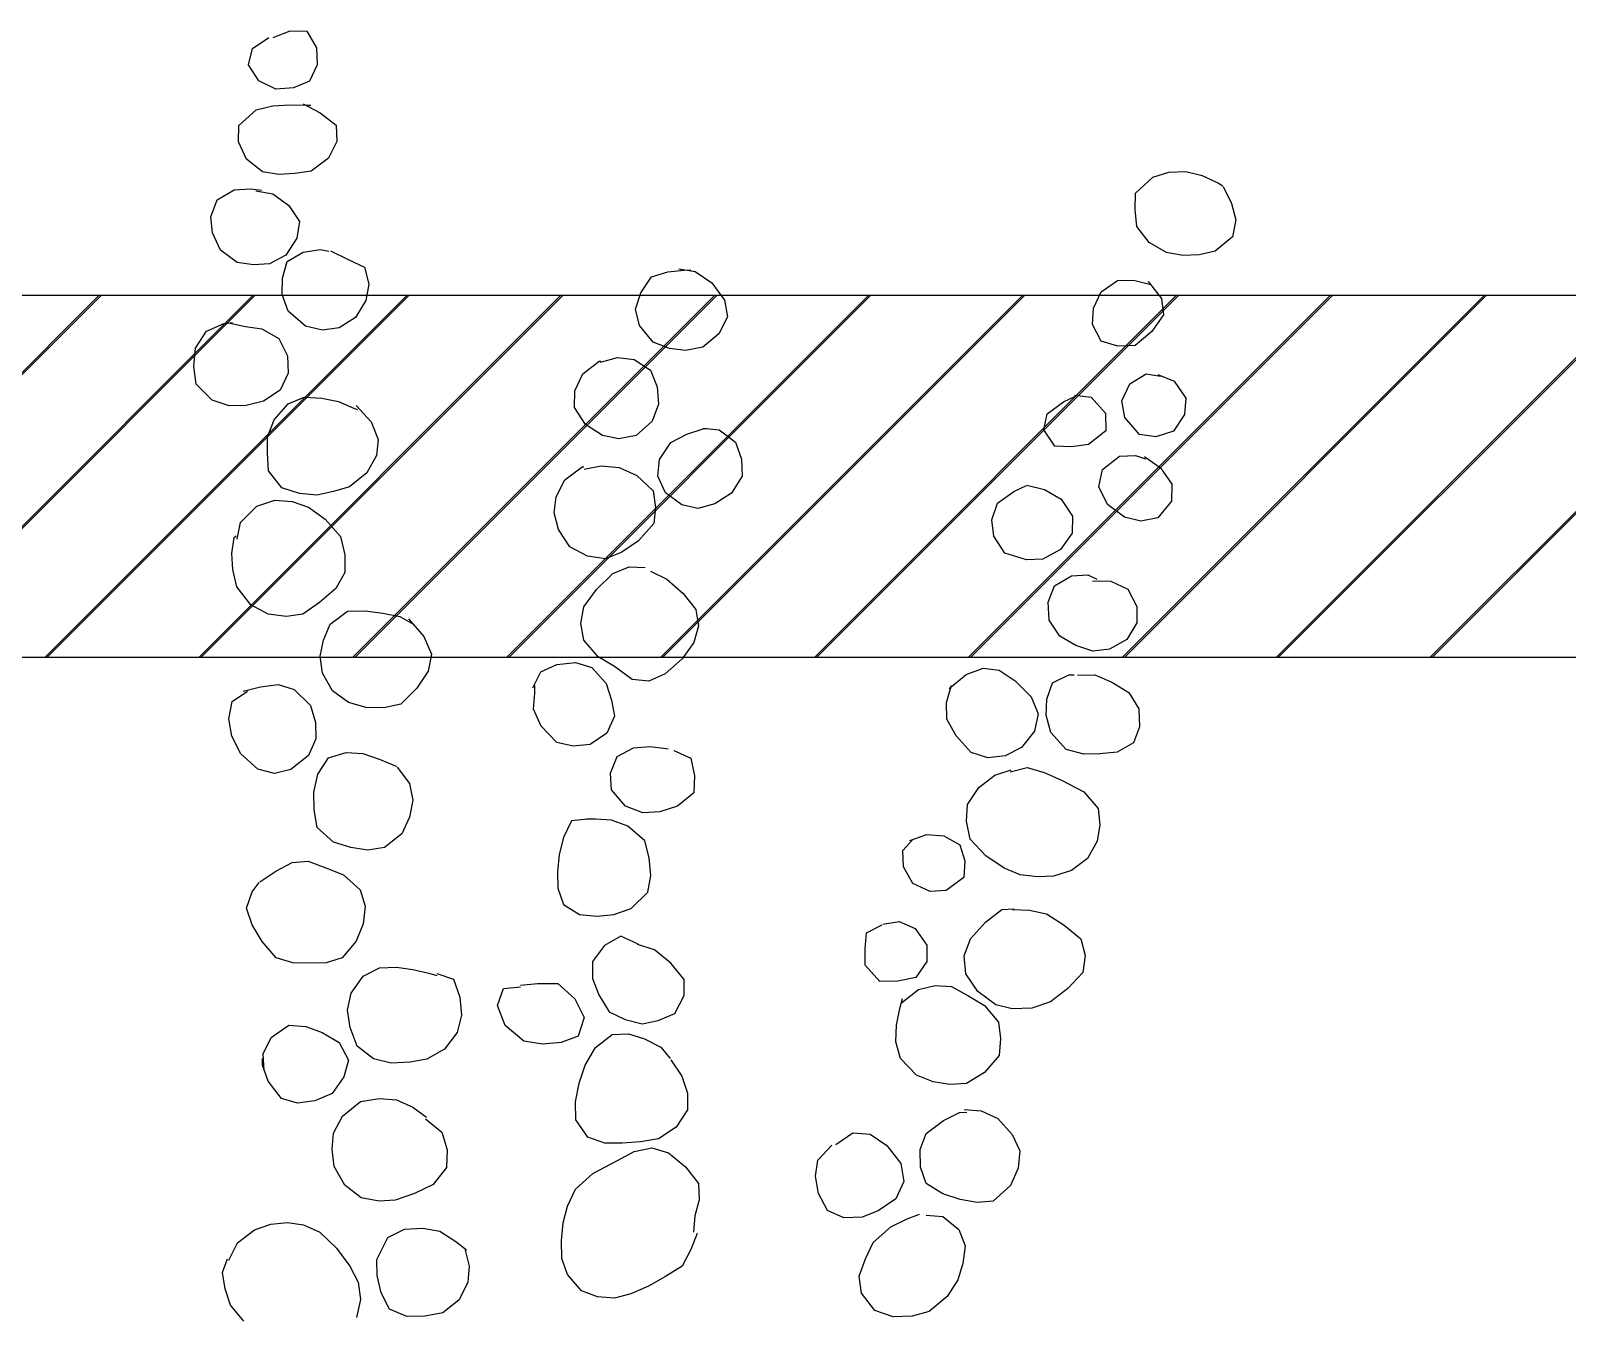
# Model space of a CAD drawing. Header units: inches. Extents: x 0.9 to 45.9, y 0.4 to 30.4.
# Drawn here: x 21.4583 to 21.7407, y 24.7939 to 25.0302 of the extents above; entities that cross this region are included whole.
import ezdxf

# ---------------------------------------------------------------- set-up
doc = ezdxf.new("R2010")
doc.units = ezdxf.units.IN
doc.header["$MEASUREMENT"] = 0
doc.linetypes.add('CONTINUA', pattern=[0])
doc.layers.add('MUROS', color=9, linetype='Continuous')
doc.layers.add('Vegetación', color=3, linetype='CONTINUA')

# ---------------------------------------------------------------- blocks, each defined once
blk = doc.blocks.new('Planta_000A')
at = {"layer": 'Vegetación', "linetype": 'Continuous'}
for p, q in [((397.88663, 197.68523), (397.88356, 197.67996)), ((397.89178, 197.68534), (397.88663, 197.68523)), ((397.89709, 197.68323), (397.89178, 197.68534)), ((397.90363, 197.67974), (397.89848, 197.68325)), ((397.88356, 197.67996), (397.88334, 197.67469)), ((397.90484, 197.67469), (397.90363, 197.67974)), ((397.88334, 197.67469), (397.88575, 197.66954)), ((397.90166, 197.66965), (397.90484, 197.67469)), ((397.88575, 197.66954), (397.8908, 197.66745)), ((397.89628, 197.66712), (397.90166, 197.66965)), ((397.8908, 197.66745), (397.89628, 197.66712)), ((397.88246, 197.65966), (397.87741, 197.65582)), ((397.88776, 197.66246), (397.88246, 197.65966)), ((397.88674, 197.66208), (397.88531, 197.66208)), ((397.892, 197.66219), (397.88674, 197.66208)), ((397.89727, 197.66186), (397.892, 197.66219)), ((397.90243, 197.66065), (397.89727, 197.66186)), ((397.90791, 197.65572), (397.90243, 197.66065)), ((397.87741, 197.65582), (397.87719, 197.65067)), ((397.90802, 197.65056), (397.90791, 197.65572)), ((397.87719, 197.65067), (397.87982, 197.64551)), ((397.9055, 197.64518), (397.90802, 197.65056)), ((397.87982, 197.64551), (397.8852, 197.64145)), ((397.90045, 197.64123), (397.9055, 197.64518)), ((397.60654, 197.64003), (397.60149, 197.63772)), ((397.6117, 197.64134), (397.60654, 197.64003)), ((397.61696, 197.64112), (397.6117, 197.64134)), ((397.62201, 197.63959), (397.61696, 197.64112)), ((397.8852, 197.64145), (397.89036, 197.64068)), ((397.89036, 197.64068), (397.8954, 197.64036)), ((397.8954, 197.64036), (397.90045, 197.64123)), ((397.59996, 197.6366), (397.59743, 197.63136)), ((397.60149, 197.63772), (397.60007, 197.63685)), ((397.62738, 197.63454), (397.62201, 197.63959)), ((397.90253, 197.63531), (397.89727, 197.63432)), ((397.90418, 197.63586), (397.90078, 197.63553)), ((397.90934, 197.63564), (397.90418, 197.63586)), ((397.9146, 197.63246), (397.90934, 197.63564)), ((397.59743, 197.63136), (397.59601, 197.6262)), ((397.62749, 197.62949), (397.62738, 197.63454)), ((397.89222, 197.6307), (397.88893, 197.62565)), ((397.89727, 197.63432), (397.89222, 197.6307)), ((397.91658, 197.62719), (397.9146, 197.63246)), ((397.59601, 197.6262), (397.5971, 197.62094)), ((397.62695, 197.62412), (397.62749, 197.62949)), ((397.88893, 197.62565), (397.8897, 197.6205)), ((397.91614, 197.62214), (397.91658, 197.62719)), ((397.5971, 197.62094), (397.60248, 197.61644)), ((397.62311, 197.61907), (397.62695, 197.62412)), ((397.8897, 197.6205), (397.89321, 197.61512)), ((397.91362, 197.61677), (397.91614, 197.62214)), ((397.60248, 197.61644), (397.60753, 197.61523)), ((397.61257, 197.61501), (397.61773, 197.616)), ((397.61773, 197.616), (397.62311, 197.61907)), ((397.87925, 197.61651), (397.87368, 197.61381)), ((397.88246, 197.61688), (397.87972, 197.61644)), ((397.88772, 197.61611), (397.88246, 197.61688)), ((397.89277, 197.61315), (397.88772, 197.61611)), ((397.90835, 197.61282), (397.91362, 197.61677)), ((397.60753, 197.61523), (397.61257, 197.61501)), ((397.77026, 197.61087), (397.76518, 197.61008)), ((397.86852, 197.61139), (397.86721, 197.60613)), ((397.87368, 197.61381), (397.86852, 197.61139)), ((397.8942, 197.60799), (397.89277, 197.61315)), ((397.89321, 197.61512), (397.89826, 197.61249)), ((397.89826, 197.61249), (397.9033, 197.61216)), ((397.9033, 197.61216), (397.90835, 197.61282)), ((397.6235, 197.60692), (397.61927, 197.60163)), ((397.62804, 197.60733), (397.623, 197.60613)), ((397.63309, 197.60722), (397.62804, 197.60733)), ((397.63814, 197.60371), (397.63309, 197.60722)), ((397.75991, 197.60646), (397.75596, 197.60108)), ((397.76518, 197.61008), (397.75991, 197.60646)), ((397.76858, 197.61051), (397.7665, 197.61062)), ((397.77374, 197.60997), (397.76858, 197.61051)), ((397.77878, 197.60843), (397.77374, 197.60997)), ((397.78218, 197.60338), (397.77878, 197.60843)), ((397.86721, 197.60613), (397.8682, 197.60097)), ((397.89431, 197.60284), (397.8942, 197.60799)), ((397.61927, 197.60163), (397.61861, 197.59647)), ((397.64055, 197.59856), (397.63814, 197.60371)), ((397.78383, 197.59823), (397.78218, 197.60338)), ((397.89244, 197.59768), (397.89431, 197.60284)), ((397.61861, 197.59647), (397.62234, 197.59132)), ((397.64088, 197.59351), (397.64055, 197.59856)), ((397.75596, 197.60108), (397.75498, 197.59592)), ((397.78251, 197.59318), (397.78383, 197.59823)), ((397.8682, 197.60097), (397.87138, 197.5957)), ((397.88707, 197.59296), (397.89244, 197.59768)), ((397.63814, 197.58824), (397.64088, 197.59351)), ((397.75498, 197.59592), (397.75772, 197.59055)), ((397.77823, 197.58791), (397.78251, 197.59318)), ((397.87138, 197.5957), (397.87653, 197.59241)), ((397.87653, 197.59241), (397.88169, 197.59175)), ((397.88169, 197.59175), (397.88707, 197.59296)), ((397.90067, 197.59208), (397.8954, 197.58912)), ((397.90583, 197.59285), (397.90067, 197.59208)), ((397.91108, 197.59404), (397.90583, 197.59285)), ((397.91274, 197.59373), (397.90989, 197.59406)), ((397.918, 197.59143), (397.91274, 197.59373)), ((397.62234, 197.59132), (397.62749, 197.58693)), ((397.62749, 197.58693), (397.63298, 197.58671)), ((397.63298, 197.58671), (397.63814, 197.58824)), ((397.75772, 197.59055), (397.76277, 197.58638)), ((397.77319, 197.58594), (397.77823, 197.58791)), ((397.8954, 197.58912), (397.89266, 197.58364)), ((397.9214, 197.58605), (397.918, 197.59143)), ((397.76277, 197.58638), (397.76814, 197.58539)), ((397.76814, 197.58539), (397.77319, 197.58594)), ((397.78427, 197.58254), (397.77911, 197.57925)), ((397.78942, 197.5832), (397.78427, 197.58254)), ((397.79478, 197.58167), (397.78942, 197.5832)), ((397.89266, 197.58364), (397.89244, 197.57826)), ((397.92195, 197.58045), (397.9214, 197.58605)), ((397.62042, 197.57788), (397.61532, 197.57574)), ((397.62409, 197.57804), (397.61959, 197.57727)), ((397.62914, 197.57497), (397.62409, 197.57804)), ((397.77911, 197.57925), (397.77703, 197.57398)), ((397.79513, 197.58199), (397.79469, 197.58199)), ((397.80029, 197.57804), (397.79513, 197.58199)), ((397.80281, 197.57277), (397.80029, 197.57804)), ((397.89244, 197.57826), (397.89496, 197.57299)), ((397.92119, 197.57486), (397.92195, 197.58045)), ((397.61532, 197.57574), (397.6117, 197.57047)), ((397.63166, 197.56959), (397.62914, 197.57497)), ((397.77703, 197.57398), (397.77659, 197.56861)), ((397.80292, 197.56751), (397.80281, 197.57277)), ((397.89496, 197.57299), (397.90012, 197.56948)), ((397.91625, 197.56981), (397.92119, 197.57486)), ((397.6117, 197.57047), (397.61213, 197.56531)), ((397.63078, 197.56444), (397.63166, 197.56959)), ((397.64132, 197.5708), (397.63682, 197.56575)), ((397.64653, 197.57143), (397.64132, 197.5708)), ((397.64998, 197.56926), (397.64614, 197.57102)), ((397.65503, 197.56553), (397.64998, 197.56926)), ((397.77659, 197.56861), (397.77856, 197.56323)), ((397.87121, 197.56813), (397.86644, 197.56301)), ((397.87675, 197.56937), (397.87171, 197.56718)), ((397.88191, 197.57047), (397.87675, 197.56937)), ((397.88739, 197.5708), (397.88191, 197.57047)), ((397.89244, 197.56872), (397.88739, 197.5708)), ((397.89683, 197.56367), (397.89244, 197.56872)), ((397.90012, 197.56948), (397.90561, 197.56817)), ((397.90561, 197.56817), (397.91087, 197.56806)), ((397.91087, 197.56806), (397.91625, 197.56981)), ((397.61213, 197.56531), (397.61554, 197.56016)), ((397.62618, 197.55906), (397.63078, 197.56444)), ((397.63682, 197.56575), (397.63671, 197.56027)), ((397.65613, 197.56049), (397.65503, 197.56553)), ((397.77856, 197.56323), (397.78361, 197.55873)), ((397.79941, 197.56224), (397.80292, 197.56751)), ((397.86644, 197.56301), (397.86425, 197.55753)), ((397.87171, 197.56718), (397.87072, 197.56685)), ((397.89891, 197.5584), (397.89683, 197.56367)), ((397.61554, 197.56016), (397.62102, 197.5584)), ((397.62102, 197.5584), (397.62618, 197.55906)), ((397.63671, 197.56027), (397.64209, 197.55599)), ((397.65262, 197.55544), (397.65613, 197.56049)), ((397.75761, 197.56049), (397.75256, 197.55665)), ((397.76269, 197.56104), (397.75761, 197.56049)), ((397.76266, 197.56082), (397.7609, 197.56093)), ((397.7677, 197.55917), (397.76266, 197.56082)), ((397.77275, 197.55654), (397.7677, 197.55917)), ((397.78361, 197.55873), (397.78899, 197.55774)), ((397.78899, 197.55774), (397.79414, 197.55873)), ((397.79414, 197.55873), (397.79941, 197.56224)), ((397.89891, 197.55325), (397.89891, 197.5584)), ((397.64209, 197.55599), (397.64746, 197.55522)), ((397.64746, 197.55522), (397.65262, 197.55544)), ((397.75256, 197.55665), (397.7507, 197.55138)), ((397.77626, 197.55127), (397.77275, 197.55654)), ((397.86425, 197.55753), (397.86479, 197.55248)), ((397.89859, 197.54776), (397.89891, 197.55325)), ((397.61959, 197.54864), (397.61608, 197.54359)), ((397.62463, 197.55219), (397.61959, 197.54864)), ((397.62738, 197.55248), (397.62431, 197.55149)), ((397.63243, 197.55226), (397.62738, 197.55248)), ((397.6377, 197.54809), (397.63243, 197.55226)), ((397.7507, 197.55138), (397.75048, 197.54601)), ((397.77681, 197.54601), (397.77626, 197.55127)), ((397.78888, 197.54875), (397.78339, 197.54623)), ((397.79458, 197.5493), (397.78888, 197.54875)), ((397.7999, 197.54822), (397.79458, 197.5493)), ((397.80051, 197.54897), (397.79996, 197.54897)), ((397.80588, 197.54491), (397.80051, 197.54897)), ((397.86479, 197.55248), (397.86787, 197.5471)), ((397.61608, 197.54359), (397.61619, 197.53822)), ((397.6389, 197.54271), (397.6377, 197.54809)), ((397.75048, 197.54601), (397.75377, 197.54074)), ((397.77439, 197.54085), (397.77681, 197.54601)), ((397.78339, 197.54623), (397.77823, 197.54151)), ((397.80862, 197.53964), (397.80588, 197.54491)), ((397.86787, 197.5471), (397.87324, 197.54271)), ((397.89442, 197.54239), (397.89859, 197.54776)), ((397.63616, 197.53723), (397.6389, 197.54271)), ((397.65064, 197.53887), (397.64713, 197.5335)), ((397.65591, 197.54184), (397.65064, 197.53887)), ((397.66138, 197.54325), (397.65591, 197.54184)), ((397.66545, 197.54129), (397.6615, 197.54315)), ((397.67061, 197.53756), (397.66545, 197.54129)), ((397.75377, 197.54074), (397.75904, 197.53745)), ((397.76935, 197.53712), (397.77439, 197.54085)), ((397.77823, 197.54151), (397.77758, 197.53624)), ((397.80928, 197.5346), (397.80862, 197.53964)), ((397.87324, 197.54271), (397.87829, 197.54129)), ((397.87829, 197.54129), (397.88345, 197.54008)), ((397.88345, 197.54008), (397.88893, 197.54063)), ((397.88893, 197.54063), (397.89442, 197.54239)), ((397.61619, 197.53822), (397.62047, 197.53306)), ((397.63089, 197.53328), (397.63616, 197.53723)), ((397.67236, 197.5324), (397.67061, 197.53756)), ((397.75904, 197.53745), (397.7643, 197.53591)), ((397.7643, 197.53591), (397.76935, 197.53712)), ((397.77758, 197.53624), (397.77812, 197.5312)), ((397.80786, 197.52933), (397.80928, 197.5346)), ((397.88608, 197.53635), (397.88092, 197.53262)), ((397.89123, 197.53811), (397.88608, 197.53635)), ((397.89661, 197.53855), (397.89123, 197.53811)), ((397.90221, 197.53668), (397.89661, 197.53855)), ((397.90736, 197.53152), (397.90221, 197.53668)), ((397.62047, 197.53306), (397.62574, 197.53196)), ((397.62574, 197.53196), (397.63089, 197.53328)), ((397.64713, 197.5335), (397.64724, 197.52823)), ((397.67171, 197.52725), (397.67236, 197.5324)), ((397.77812, 197.5312), (397.78284, 197.52582)), ((397.80435, 197.52395), (397.80786, 197.52933)), ((397.88092, 197.53262), (397.87609, 197.52714)), ((397.90835, 197.52637), (397.90736, 197.53152)), ((397.64724, 197.52823), (397.65086, 197.52308)), ((397.66831, 197.52198), (397.67171, 197.52725)), ((397.78284, 197.52582), (397.78811, 197.52231)), ((397.87609, 197.52714), (397.87467, 197.52143)), ((397.90934, 197.52692), (397.90868, 197.52736)), ((397.9101, 197.52187), (397.90934, 197.52692)), ((397.65086, 197.52308), (397.65635, 197.52011)), ((397.65635, 197.52011), (397.6615, 197.51989)), ((397.6615, 197.51989), (397.66831, 197.52198)), ((397.78811, 197.52231), (397.79315, 197.52022)), ((397.79315, 197.52022), (397.79886, 197.52099)), ((397.79886, 197.52099), (397.80435, 197.52395)), ((397.87467, 197.52143), (397.87467, 197.51595)), ((397.90978, 197.51682), (397.9101, 197.52187)), ((397.6423, 197.51518), (397.63956, 197.51386)), ((397.64746, 197.51485), (397.6423, 197.51518)), ((397.65273, 197.51178), (397.64746, 197.51485)), ((397.77911, 197.51638), (397.77396, 197.51386)), ((397.7858, 197.5177), (397.78076, 197.51748)), ((397.79085, 197.51562), (397.7858, 197.5177)), ((397.79601, 197.51057), (397.79085, 197.51562)), ((397.87467, 197.51595), (397.87752, 197.5109)), ((397.90846, 197.51145), (397.90978, 197.51682)), ((397.6298, 197.51068), (397.62705, 197.5053)), ((397.63517, 197.5132), (397.6298, 197.51068)), ((397.64086, 197.51335), (397.63517, 197.5132)), ((397.6547, 197.50662), (397.65273, 197.51178)), ((397.77396, 197.51386), (397.76891, 197.50936)), ((397.79996, 197.50519), (397.79601, 197.51057)), ((397.87752, 197.5109), (397.88268, 197.50651)), ((397.90407, 197.50585), (397.90846, 197.51145)), ((397.62705, 197.5053), (397.62695, 197.50015)), ((397.65437, 197.50102), (397.6547, 197.50662)), ((397.76891, 197.50936), (397.76496, 197.50432)), ((397.80094, 197.49993), (397.79996, 197.50519)), ((397.88268, 197.50651), (397.88783, 197.50289)), ((397.89869, 197.50289), (397.90407, 197.50585)), ((397.65108, 197.49598), (397.65437, 197.50102)), ((397.76496, 197.50432), (397.76408, 197.49927)), ((397.85483, 197.5014), (397.84998, 197.49587)), ((397.85755, 197.50212), (397.85371, 197.49993)), ((397.86282, 197.50322), (397.85755, 197.50212)), ((397.86831, 197.50399), (397.86282, 197.50322)), ((397.8739, 197.50388), (397.86831, 197.50399)), ((397.87928, 197.49982), (397.8739, 197.50388)), ((397.88783, 197.50289), (397.89299, 197.50212)), ((397.89299, 197.50212), (397.89869, 197.50289)), ((397.62695, 197.50015), (397.63013, 197.49499)), ((397.64603, 197.49313), (397.65108, 197.49598)), ((397.76408, 197.49927), (397.76551, 197.494)), ((397.79996, 197.49477), (397.80094, 197.49993)), ((397.84998, 197.49587), (397.84757, 197.49038)), ((397.88136, 197.49477), (397.87928, 197.49982)), ((397.63013, 197.49499), (397.6355, 197.49192)), ((397.6355, 197.49192), (397.64077, 197.49137)), ((397.64077, 197.49137), (397.64603, 197.49313)), ((397.76551, 197.494), (397.76924, 197.48896)), ((397.79546, 197.48951), (397.79996, 197.49477)), ((397.88246, 197.48972), (397.88136, 197.49477)), ((397.67511, 197.48599), (397.67006, 197.48534)), ((397.68037, 197.48402), (397.67511, 197.48599)), ((397.76924, 197.48896), (397.7745, 197.48424)), ((397.78482, 197.48248), (397.79041, 197.48654)), ((397.79041, 197.48654), (397.79546, 197.48951)), ((397.79743, 197.48621), (397.79294, 197.48117)), ((397.80259, 197.48775), (397.79743, 197.48621)), ((397.8084, 197.4872), (397.80259, 197.48775)), ((397.81345, 197.4849), (397.8084, 197.4872)), ((397.84757, 197.49038), (397.84867, 197.48512)), ((397.88169, 197.48446), (397.88246, 197.48972)), ((397.63484, 197.48161), (397.62947, 197.47842)), ((397.64011, 197.48391), (397.63484, 197.48161)), ((397.64552, 197.48378), (397.64011, 197.48391)), ((397.64823, 197.48391), (397.64658, 197.48391)), ((397.65339, 197.48139), (397.64823, 197.48391)), ((397.65514, 197.47634), (397.65339, 197.48139)), ((397.66501, 197.48205), (397.66008, 197.477)), ((397.67006, 197.48534), (397.66501, 197.48205)), ((397.68569, 197.47967), (397.68037, 197.48402)), ((397.7745, 197.48424), (397.77966, 197.48194)), ((397.77966, 197.48194), (397.78482, 197.48248)), ((397.79294, 197.48117), (397.79129, 197.47601)), ((397.81596, 197.47985), (397.81345, 197.4849)), ((397.84867, 197.48512), (397.85218, 197.47974)), ((397.87862, 197.47897), (397.88169, 197.48446)), ((397.62947, 197.47842), (397.6264, 197.47327)), ((397.65536, 197.47129), (397.65514, 197.47634)), ((397.66008, 197.477), (397.65788, 197.47173)), ((397.68509, 197.48029), (397.68509, 197.48062)), ((397.68652, 197.47524), (397.68509, 197.48029)), ((397.81532, 197.47821), (397.81532, 197.48062)), ((397.81575, 197.47316), (397.81532, 197.47821)), ((397.85218, 197.47974), (397.85722, 197.4748)), ((397.87357, 197.47524), (397.87862, 197.47897)), ((397.89058, 197.4793), (397.88542, 197.47437)), ((397.89562, 197.48095), (397.89058, 197.4793)), ((397.90111, 197.48018), (397.89562, 197.48095)), ((397.90651, 197.47881), (397.90111, 197.48018)), ((397.91, 197.47557), (397.90517, 197.47886)), ((397.6264, 197.47327), (397.62618, 197.46767)), ((397.65788, 197.47173), (397.65898, 197.46636)), ((397.68641, 197.47009), (397.68652, 197.47524)), ((397.79129, 197.47601), (397.79041, 197.47096)), ((397.81334, 197.46789), (397.81575, 197.47316)), ((397.85722, 197.4748), (397.86249, 197.4736)), ((397.86249, 197.4736), (397.86809, 197.47371)), ((397.86809, 197.47371), (397.87357, 197.47524)), ((397.88542, 197.47437), (397.88388, 197.46899)), ((397.91098, 197.4702), (397.91, 197.47557)), ((397.62618, 197.46767), (397.62804, 197.46263)), ((397.65393, 197.46592), (397.65536, 197.47129)), ((397.68356, 197.46482), (397.68641, 197.47009)), ((397.79041, 197.47096), (397.79272, 197.4657)), ((397.8084, 197.46274), (397.81334, 197.46789)), ((397.88388, 197.46899), (397.88377, 197.46394)), ((397.9101, 197.46471), (397.91098, 197.4702)), ((397.62804, 197.46263), (397.6332, 197.45977)), ((397.64911, 197.46054), (397.65393, 197.46592)), ((397.65898, 197.46636), (397.66304, 197.4612)), ((397.67884, 197.45966), (397.68356, 197.46482)), ((397.79272, 197.4657), (397.79798, 197.46219)), ((397.79798, 197.46219), (397.80325, 197.46164)), ((397.80325, 197.46164), (397.8084, 197.46274)), ((397.88377, 197.46394), (397.88608, 197.45868)), ((397.90725, 197.45923), (397.9101, 197.46471)), ((397.6332, 197.45977), (397.63857, 197.45923)), ((397.63857, 197.45923), (397.64362, 197.45912)), ((397.64362, 197.45912), (397.64911, 197.46054)), ((397.66304, 197.4612), (397.6682, 197.45857)), ((397.6682, 197.45857), (397.67357, 197.45802)), ((397.67357, 197.45802), (397.67884, 197.45966)), ((397.7665, 197.45791), (397.7654, 197.45231)), ((397.77177, 197.46026), (397.7665, 197.45791)), ((397.77417, 197.46087), (397.77363, 197.46076)), ((397.77933, 197.46153), (397.77417, 197.46087)), ((397.78438, 197.46109), (397.77933, 197.46153)), ((397.78953, 197.45835), (397.78438, 197.46109)), ((397.79162, 197.45319), (397.78953, 197.45835)), ((397.8637, 197.45747), (397.85865, 197.45539)), ((397.86907, 197.45934), (397.8637, 197.45747)), ((397.87434, 197.45966), (397.86907, 197.45934)), ((397.87982, 197.45802), (397.87434, 197.45966)), ((397.88312, 197.45286), (397.87982, 197.45802)), ((397.88608, 197.45868), (397.89156, 197.45429)), ((397.90188, 197.4544), (397.90725, 197.45923)), ((397.65602, 197.45341), (397.65053, 197.451)), ((397.66128, 197.45495), (397.65602, 197.45341)), ((397.66664, 197.45363), (397.66128, 197.45495)), ((397.67138, 197.45253), (397.66633, 197.45418)), ((397.67642, 197.44869), (397.67138, 197.45253)), ((397.7654, 197.45231), (397.76551, 197.44705)), ((397.79129, 197.44793), (397.79162, 197.45319)), ((397.85832, 197.45506), (397.85448, 197.4499)), ((397.85865, 197.45539), (397.85865, 197.45528)), ((397.88443, 197.44727), (397.88312, 197.45286)), ((397.89156, 197.45429), (397.89672, 197.45308)), ((397.89672, 197.45308), (397.90188, 197.4544)), ((397.65053, 197.451), (397.64362, 197.44738)), ((397.67993, 197.44343), (397.67642, 197.44869)), ((397.7869, 197.44288), (397.79129, 197.44793)), ((397.85448, 197.4499), (397.85349, 197.44474)), ((397.64362, 197.44738), (397.63912, 197.44211)), ((397.68026, 197.43816), (397.67993, 197.44343)), ((397.76551, 197.44705), (397.77066, 197.44288)), ((397.77066, 197.44288), (397.77615, 197.44112)), ((397.78153, 197.44079), (397.7869, 197.44288)), ((397.85349, 197.44474), (397.85448, 197.43937)), ((397.88432, 197.44167), (397.88443, 197.44727)), ((397.63912, 197.44211), (397.63857, 197.43706)), ((397.67917, 197.43257), (397.68026, 197.43816)), ((397.77615, 197.44112), (397.78153, 197.44079)), ((397.78624, 197.43663), (397.79129, 197.43849)), ((397.79129, 197.43849), (397.79634, 197.43882)), ((397.79634, 197.43882), (397.79908, 197.43882)), ((397.79876, 197.43879), (397.8038, 197.43827)), ((397.8038, 197.43827), (397.80632, 197.43301)), ((397.85448, 197.43937), (397.8569, 197.43421)), ((397.88334, 197.43619), (397.88432, 197.44167)), ((397.63857, 197.43706), (397.63945, 197.43191)), ((397.68739, 197.43355), (397.68235, 197.43081)), ((397.69266, 197.43399), (397.68739, 197.43355)), ((397.69799, 197.43213), (397.69266, 197.43399)), ((397.78087, 197.43202), (397.78624, 197.43663)), ((397.8569, 197.43421), (397.86227, 197.42993)), ((397.87829, 197.43158), (397.88334, 197.43619)), ((397.63945, 197.43191), (397.64241, 197.42653)), ((397.67423, 197.4273), (397.67917, 197.43257)), ((397.68235, 197.43081), (397.68081, 197.42576)), ((397.70023, 197.42895), (397.69705, 197.43246)), ((397.70001, 197.4239), (397.70023, 197.42895)), ((397.77955, 197.42675), (397.78087, 197.43202)), ((397.80632, 197.43301), (397.80764, 197.42774)), ((397.86227, 197.42993), (397.86754, 197.42906)), ((397.86754, 197.42906), (397.8728, 197.42993)), ((397.8728, 197.42993), (397.87829, 197.43158)), ((397.64241, 197.42653), (397.64746, 197.42269)), ((397.66348, 197.42138), (397.66852, 197.42346)), ((397.66852, 197.42346), (397.67423, 197.4273)), ((397.68081, 197.42576), (397.68114, 197.4205)), ((397.69705, 197.41863), (397.70001, 197.4239)), ((397.779, 197.42116), (397.77955, 197.42675)), ((397.80764, 197.42774), (397.80818, 197.42236)), ((397.8807, 197.42357), (397.87511, 197.42138)), ((397.88619, 197.42565), (397.8807, 197.42357)), ((397.89123, 197.42522), (397.88619, 197.42565)), ((397.89628, 197.42258), (397.89123, 197.42522)), ((397.64746, 197.42269), (397.65306, 197.42094)), ((397.65306, 197.42094), (397.6581, 197.42072)), ((397.6581, 197.42072), (397.66348, 197.42138)), ((397.68114, 197.4205), (397.68663, 197.41644)), ((397.69167, 197.41622), (397.69705, 197.41863)), ((397.77999, 197.416), (397.779, 197.42116)), ((397.80818, 197.42236), (397.80808, 197.41721)), ((397.87511, 197.42138), (397.86995, 197.41666)), ((397.90133, 197.41918), (397.89628, 197.42258)), ((397.90374, 197.41611), (397.90155, 197.41896)), ((397.68663, 197.41644), (397.69167, 197.41622)), ((397.78515, 197.41084), (397.77999, 197.416)), ((397.80808, 197.41721), (397.80632, 197.41216)), ((397.86995, 197.41666), (397.86831, 197.41161)), ((397.9055, 197.41095), (397.90374, 197.41611)), ((397.65525, 197.4092), (397.64976, 197.40569)), ((397.66052, 197.4103), (397.65525, 197.4092)), ((397.6659, 197.41054), (397.66052, 197.4103)), ((397.66918, 197.41051), (397.66534, 197.41073)), ((397.67434, 197.40657), (397.66918, 197.41051)), ((397.79063, 197.40898), (397.78515, 197.41084)), ((397.80632, 197.41216), (397.80127, 197.40898)), ((397.86831, 197.41161), (397.86896, 197.40602)), ((397.90374, 197.4058), (397.9055, 197.41095)), ((397.64976, 197.40569), (397.6445, 197.40141)), ((397.67906, 197.40141), (397.67434, 197.40657)), ((397.69628, 197.40459), (397.69266, 197.39943)), ((397.70133, 197.40678), (397.69628, 197.40459)), ((397.70648, 197.40591), (397.70133, 197.40678)), ((397.71153, 197.40327), (397.7067, 197.4058)), ((397.79579, 197.40843), (397.79063, 197.40898)), ((397.80127, 197.40898), (397.79579, 197.40843)), ((397.86896, 197.40602), (397.87116, 197.40064)), ((397.90056, 197.40053), (397.90374, 197.4058)), ((397.6445, 197.40141), (397.64318, 197.39614)), ((397.68103, 197.39603), (397.67906, 197.40141)), ((397.69266, 197.39943), (397.69266, 197.39428)), ((397.71197, 197.39823), (397.71153, 197.40327)), ((397.77791, 197.3979), (397.78317, 197.39965)), ((397.78302, 197.39966), (397.78844, 197.40218)), ((397.78844, 197.40218), (397.79348, 197.39932)), ((397.87116, 197.40064), (397.87555, 197.39548)), ((397.89617, 197.39548), (397.90056, 197.40053)), ((397.64318, 197.39614), (397.64384, 197.39088)), ((397.68048, 197.39044), (397.68103, 197.39603)), ((397.71197, 197.39318), (397.71197, 197.39823)), ((397.77275, 197.39373), (397.77791, 197.3979)), ((397.79348, 197.39932), (397.79721, 197.39428)), ((397.87555, 197.39548), (397.88059, 197.39384)), ((397.89102, 197.39384), (397.89617, 197.39548)), ((397.64384, 197.39088), (397.64856, 197.38583)), ((397.67675, 197.38495), (397.68048, 197.39044)), ((397.69266, 197.39428), (397.69617, 197.38923)), ((397.70736, 197.38802), (397.71197, 197.39318)), ((397.76858, 197.38868), (397.77275, 197.39373)), ((397.79721, 197.39428), (397.79721, 197.38901)), ((397.84592, 197.39056), (397.84077, 197.38879)), ((397.84845, 197.39066), (397.84592, 197.38989)), ((397.85349, 197.39175), (397.84845, 197.39066)), ((397.85854, 197.39252), (397.85349, 197.39175)), ((397.86392, 197.3923), (397.85854, 197.39252)), ((397.86896, 197.38967), (397.86392, 197.3923)), ((397.88059, 197.39384), (397.88564, 197.39373)), ((397.88564, 197.39373), (397.89102, 197.39384)), ((397.64856, 197.38583), (397.65404, 197.38166)), ((397.68498, 197.38649), (397.67982, 197.38364)), ((397.69003, 197.38682), (397.68498, 197.38649)), ((397.69529, 197.3855), (397.69003, 197.38682)), ((397.70056, 197.38133), (397.69529, 197.3855)), ((397.69617, 197.38923), (397.70177, 197.38813)), ((397.70177, 197.38813), (397.70736, 197.38802)), ((397.76858, 197.38364), (397.76858, 197.38868)), ((397.79721, 197.38901), (397.79524, 197.38386)), ((397.80813, 197.3874), (397.80278, 197.38259)), ((397.81443, 197.38736), (397.80813, 197.3874)), ((397.81975, 197.38684), (397.81443, 197.38736)), ((397.82507, 197.38584), (397.81975, 197.38636)), ((397.82698, 197.38051), (397.82507, 197.38584)), ((397.84077, 197.38879), (397.83879, 197.38309)), ((397.87269, 197.3844), (397.86896, 197.38967)), ((397.65404, 197.38166), (397.65986, 197.37969)), ((397.666, 197.37947), (397.67105, 197.38078)), ((397.67467, 197.38056), (397.67028, 197.3753)), ((397.67105, 197.38078), (397.67675, 197.38495)), ((397.67982, 197.38364), (397.67467, 197.38056)), ((397.70111, 197.37958), (397.70034, 197.38276)), ((397.77154, 197.37804), (397.76858, 197.38364)), ((397.79524, 197.38386), (397.79206, 197.37859)), ((397.80278, 197.38259), (397.79984, 197.3768)), ((397.82452, 197.37422), (397.82698, 197.38051)), ((397.83879, 197.38309), (397.83825, 197.37749)), ((397.8739, 197.37903), (397.87269, 197.3844)), ((397.65986, 197.37969), (397.666, 197.37947)), ((397.70221, 197.37442), (397.70111, 197.37958)), ((397.7767, 197.37585), (397.77154, 197.37804)), ((397.78174, 197.37475), (397.7767, 197.37585)), ((397.78701, 197.37618), (397.78174, 197.37475)), ((397.79206, 197.37859), (397.78701, 197.37618)), ((397.79984, 197.3768), (397.80174, 197.37097)), ((397.83825, 197.37749), (397.83956, 197.37212)), ((397.87302, 197.37365), (397.8739, 197.37903)), ((397.67028, 197.3753), (397.66962, 197.37025)), ((397.70243, 197.36915), (397.70221, 197.37442)), ((397.78602, 197.37168), (397.78098, 197.37014)), ((397.79107, 197.37146), (397.78602, 197.37168)), ((397.79634, 197.3674), (397.79107, 197.37146)), ((397.80174, 197.37097), (397.80705, 197.369)), ((397.81868, 197.36942), (397.82452, 197.37422)), ((397.83956, 197.37212), (397.84351, 197.36685)), ((397.87083, 197.36784), (397.87302, 197.37365)), ((397.8818, 197.37212), (397.87653, 197.36894)), ((397.88696, 197.37398), (397.8818, 197.37212)), ((397.89222, 197.37442), (397.88696, 197.37398)), ((397.89771, 197.37047), (397.89222, 197.37442)), ((397.66962, 197.37025), (397.67006, 197.36488)), ((397.70089, 197.364), (397.70243, 197.36915)), ((397.77593, 197.36751), (397.77297, 197.364)), ((397.78098, 197.37014), (397.77593, 197.36751)), ((397.79952, 197.36191), (397.79634, 197.3674)), ((397.80705, 197.369), (397.81286, 197.36848)), ((397.81286, 197.36848), (397.81868, 197.36942)), ((397.84351, 197.36685), (397.84911, 197.36378)), ((397.86578, 197.36389), (397.87083, 197.36784)), ((397.87653, 197.36894), (397.87357, 197.36345)), ((397.90023, 197.36542), (397.89771, 197.37047)), ((397.67006, 197.36488), (397.67467, 197.35961)), ((397.69595, 197.35873), (397.70089, 197.364)), ((397.77275, 197.36356), (397.76935, 197.3584)), ((397.80138, 197.35621), (397.79952, 197.36191)), ((397.84911, 197.36378), (397.85426, 197.36279)), ((397.85426, 197.36279), (397.86019, 197.36246)), ((397.86019, 197.36246), (397.86578, 197.36389)), ((397.87357, 197.36345), (397.875, 197.35818)), ((397.89869, 197.35687), (397.90045, 197.36191)), ((397.89998, 197.36021), (397.90023, 197.36542)), ((397.90045, 197.36191), (397.90045, 197.364)), ((397.67467, 197.35961), (397.68026, 197.3561)), ((397.68553, 197.35577), (397.69069, 197.35665)), ((397.69069, 197.35665), (397.69595, 197.35873)), ((397.76935, 197.3584), (397.76759, 197.35314)), ((397.80259, 197.35039), (397.80138, 197.35621)), ((397.875, 197.35818), (397.87873, 197.35303)), ((397.89453, 197.35149), (397.89869, 197.35687)), ((397.68026, 197.3561), (397.68553, 197.35577)), ((397.76759, 197.35314), (397.76759, 197.34787)), ((397.86392, 197.35149), (397.85854, 197.35105)), ((397.86984, 197.3505), (397.86392, 197.35149)), ((397.87873, 197.35303), (397.8841, 197.35072)), ((397.88948, 197.34996), (397.89453, 197.35149)), ((397.67566, 197.34754), (397.6705, 197.34524)), ((397.68102, 197.34797), (397.67566, 197.34754)), ((397.68246, 197.3471), (397.68015, 197.34721)), ((397.6875, 197.34458), (397.68246, 197.3471)), ((397.76759, 197.34787), (397.7711, 197.3425)), ((397.80248, 197.3448), (397.80259, 197.35039)), ((397.85349, 197.34875), (397.84922, 197.34557)), ((397.85854, 197.35105), (397.85349, 197.34875)), ((397.87544, 197.3459), (397.86984, 197.3505)), ((397.8841, 197.35072), (397.88948, 197.34996)), ((397.6705, 197.34524), (397.666, 197.34019)), ((397.69288, 197.34052), (397.6875, 197.34458)), ((397.7711, 197.3425), (397.77659, 197.33887)), ((397.79875, 197.33931), (397.80248, 197.3448)), ((397.84944, 197.34513), (397.84439, 197.34096)), ((397.87829, 197.34063), (397.87544, 197.3459)), ((397.666, 197.34019), (397.66359, 197.33503)), ((397.69475, 197.33547), (397.69288, 197.34052)), ((397.71043, 197.3403), (397.70517, 197.33679)), ((397.71581, 197.34074), (397.71043, 197.3403)), ((397.72114, 197.33708), (397.71581, 197.34074)), ((397.77659, 197.33887), (397.78229, 197.33789)), ((397.78229, 197.33789), (397.788, 197.33745)), ((397.788, 197.33745), (397.79337, 197.33745)), ((397.79337, 197.33745), (397.79875, 197.33931)), ((397.84439, 197.34096), (397.84274, 197.33536)), ((397.87873, 197.33558), (397.87829, 197.34063)), ((397.66359, 197.33503), (397.66414, 197.32966)), ((397.69464, 197.32999), (397.69475, 197.33547)), ((397.70517, 197.33679), (397.70078, 197.33109)), ((397.72678, 197.33218), (397.72239, 197.3369)), ((397.72755, 197.32714), (397.72678, 197.33218)), ((397.77352, 197.33449), (397.76814, 197.3301)), ((397.77867, 197.33602), (397.77352, 197.33449)), ((397.78427, 197.33482), (397.77867, 197.33602)), ((397.78964, 197.33196), (397.78427, 197.33482)), ((397.84274, 197.33536), (397.84296, 197.32988)), ((397.87807, 197.33021), (397.87873, 197.33558)), ((397.66414, 197.32966), (397.66655, 197.32428)), ((397.69288, 197.32483), (397.69464, 197.32999)), ((397.70078, 197.33109), (397.6999, 197.32549)), ((397.76814, 197.3301), (397.76408, 197.32483)), ((397.7971, 197.32801), (397.78964, 197.33196)), ((397.80259, 197.32308), (397.7971, 197.32801)), ((397.84296, 197.32988), (397.84713, 197.3245)), ((397.87467, 197.32439), (397.87807, 197.33021)), ((397.66655, 197.32428), (397.67193, 197.31935)), ((397.68772, 197.32165), (397.69288, 197.32483)), ((397.6999, 197.32549), (397.70243, 197.32011)), ((397.72656, 197.32176), (397.72755, 197.32714)), ((397.76408, 197.32483), (397.76386, 197.31979)), ((397.80511, 197.31781), (397.80259, 197.32308)), ((397.84713, 197.3245), (397.85295, 197.32176)), ((397.86962, 197.32033), (397.87467, 197.32439)), ((397.67193, 197.31935), (397.67697, 197.31891)), ((397.67697, 197.31891), (397.68224, 197.3199)), ((397.68224, 197.3199), (397.68772, 197.32165)), ((397.70243, 197.32011), (397.70791, 197.31627)), ((397.72371, 197.31638), (397.72656, 197.32176)), ((397.76386, 197.31979), (397.76529, 197.31474)), ((397.80643, 197.31254), (397.80511, 197.31781)), ((397.85295, 197.32176), (397.85898, 197.31968)), ((397.85898, 197.31968), (397.86403, 197.31935)), ((397.86403, 197.31935), (397.86962, 197.32033)), ((397.68772, 197.31452), (397.68268, 197.31046)), ((397.69292, 197.31497), (397.68772, 197.31452)), ((397.6988, 197.31386), (397.69496, 197.31529)), ((397.70396, 197.31134), (397.6988, 197.31386)), ((397.70791, 197.31627), (397.71296, 197.3143)), ((397.71296, 197.3143), (397.71866, 197.31408)), ((397.71866, 197.31408), (397.72371, 197.31638)), ((397.76529, 197.31474), (397.76562, 197.30969)), ((397.68268, 197.31046), (397.6807, 197.30541)), ((397.70945, 197.3064), (397.70396, 197.31134)), ((397.76456, 197.30921), (397.7665, 197.30421)), ((397.80698, 197.30706), (397.80643, 197.31254)), ((397.84505, 197.30991), (397.84, 197.30673)), ((397.85031, 197.3109), (397.84505, 197.30991)), ((397.85602, 197.31057), (397.85031, 197.3109)), ((397.86128, 197.30794), (397.85602, 197.31057)), ((397.88257, 197.30969), (397.8773, 197.30465)), ((397.88761, 197.31189), (397.88257, 197.30969)), ((397.89266, 197.31265), (397.88761, 197.31189)), ((397.89782, 197.31211), (397.89266, 197.31265)), ((397.90297, 197.31035), (397.89782, 197.31211)), ((397.90824, 197.30629), (397.90297, 197.31035)), ((397.6807, 197.30541), (397.68147, 197.29982)), ((397.71186, 197.30135), (397.70945, 197.3064)), ((397.7665, 197.30421), (397.76924, 197.29905)), ((397.80687, 197.30146), (397.80698, 197.30706)), ((397.83717, 197.30441), (397.83583, 197.29905)), ((397.84, 197.30673), (397.83671, 197.3041)), ((397.86469, 197.30113), (397.86128, 197.30794)), ((397.8773, 197.30465), (397.87313, 197.29905)), ((397.91098, 197.30092), (397.90824, 197.30629)), ((397.68147, 197.29982), (397.68301, 197.29477)), ((397.71383, 197.29587), (397.71186, 197.30135)), ((397.76924, 197.29905), (397.77439, 197.29576)), ((397.80511, 197.29642), (397.80687, 197.30146)), ((397.83583, 197.29905), (397.83627, 197.294)), ((397.86458, 197.29609), (397.86469, 197.30113)), ((397.87313, 197.29905), (397.8705, 197.294)), ((397.91296, 197.29708), (397.91142, 197.30135)), ((397.68301, 197.29477), (397.6863, 197.28951)), ((397.71307, 197.2906), (397.71383, 197.29587)), ((397.77439, 197.29576), (397.77977, 197.2928)), ((397.80072, 197.29126), (397.80511, 197.29642)), ((397.83627, 197.294), (397.83901, 197.28852)), ((397.86337, 197.29071), (397.86458, 197.29609)), ((397.8705, 197.294), (397.86984, 197.28863)), ((397.91219, 197.29192), (397.91296, 197.29708)), ((397.6863, 197.28951), (397.692, 197.28479)), ((397.7089, 197.28512), (397.71307, 197.2906)), ((397.77977, 197.2928), (397.78526, 197.29038)), ((397.78526, 197.29038), (397.79041, 197.28896)), ((397.79041, 197.28896), (397.79568, 197.2894)), ((397.79568, 197.2894), (397.80072, 197.29126)), ((397.86074, 197.28556), (397.86337, 197.29071)), ((397.91043, 197.28687), (397.91219, 197.29192)), ((397.692, 197.28479), (397.69727, 197.28336)), ((397.70319, 197.28314), (397.7089, 197.28512)), ((397.83901, 197.28852), (397.84406, 197.28446)), ((397.84406, 197.28446), (397.84965, 197.28336)), ((397.85536, 197.28325), (397.86074, 197.28556)), ((397.86984, 197.28863), (397.87105, 197.28292)), ((397.90626, 197.28183), (397.91043, 197.28687)), ((397.69727, 197.28336), (397.70319, 197.28314)), ((397.84965, 197.28336), (397.85536, 197.28325))]:
    blk.add_line(p, q, dxfattribs=at)

msp = doc.modelspace()

# ---------------------------------------------------------------- hatches: boundary and pattern name
h = msp.add_hatch()
h.set_pattern_fill('JIS_LC_20', color=250, scale=0.001, style=0)
h.set_pattern_definition([(45, (-1802.292164, -905.224749), (-0.01414213562, 0.01414213562), []), (45, (-1802.291764, -905.224749), (-0.01414213562, 0.01414213562), [])])
edge = h.paths.add_edge_path()
edge.add_arc((21.94854, 25.00945), 0.0445, 275.3363, 321.3402)
edge.add_line((21.9833, 24.98165), (20.9833, 24.98165))
edge.add_arc((20.9884, 25.02673), 0.04537, 194.8004, 263.5463, ccw=False)
edge.add_line((20.94453, 25.01514), (20.83268, 25.01514))
edge.add_arc((20.8781, 25.01047), 0.04566, 174.1339, 263.1857)
edge.add_arc((20.91778, 24.96022), 0.04537, 173.7733, 263.5463)
edge.add_line((20.91268, 24.91514), (21.91268, 24.91514))
edge.add_arc((21.90896, 24.95912), 0.04414, 274.845, 367.8354)

# ---------------------------------------------------------------- linework, layer by layer
at = {"color": 250}
msp.add_line((20.91268, 24.91514, -0.104), (21.91268, 24.91514, -0.104), dxfattribs=at)
at = {"layer": 'MUROS'}
for q in [(21.4833, 24.98165, -0.104), (21.9833, 24.98165, -0.104)]:
    msp.add_line((20.9833, 24.98165, -0.104), q, dxfattribs=at)

# ---------------------------------------------------------------- block references
at = {"layer": 'MUROS', "xscale": -0.5875430871572008, "yscale": 0.5875430871570873, "zscale": 0.5875430871570595}
msp.add_blockref('Planta_000A', (255.28461, -91.11842, -0.104), dxfattribs=at)

doc.saveas('drawing.dxf')
